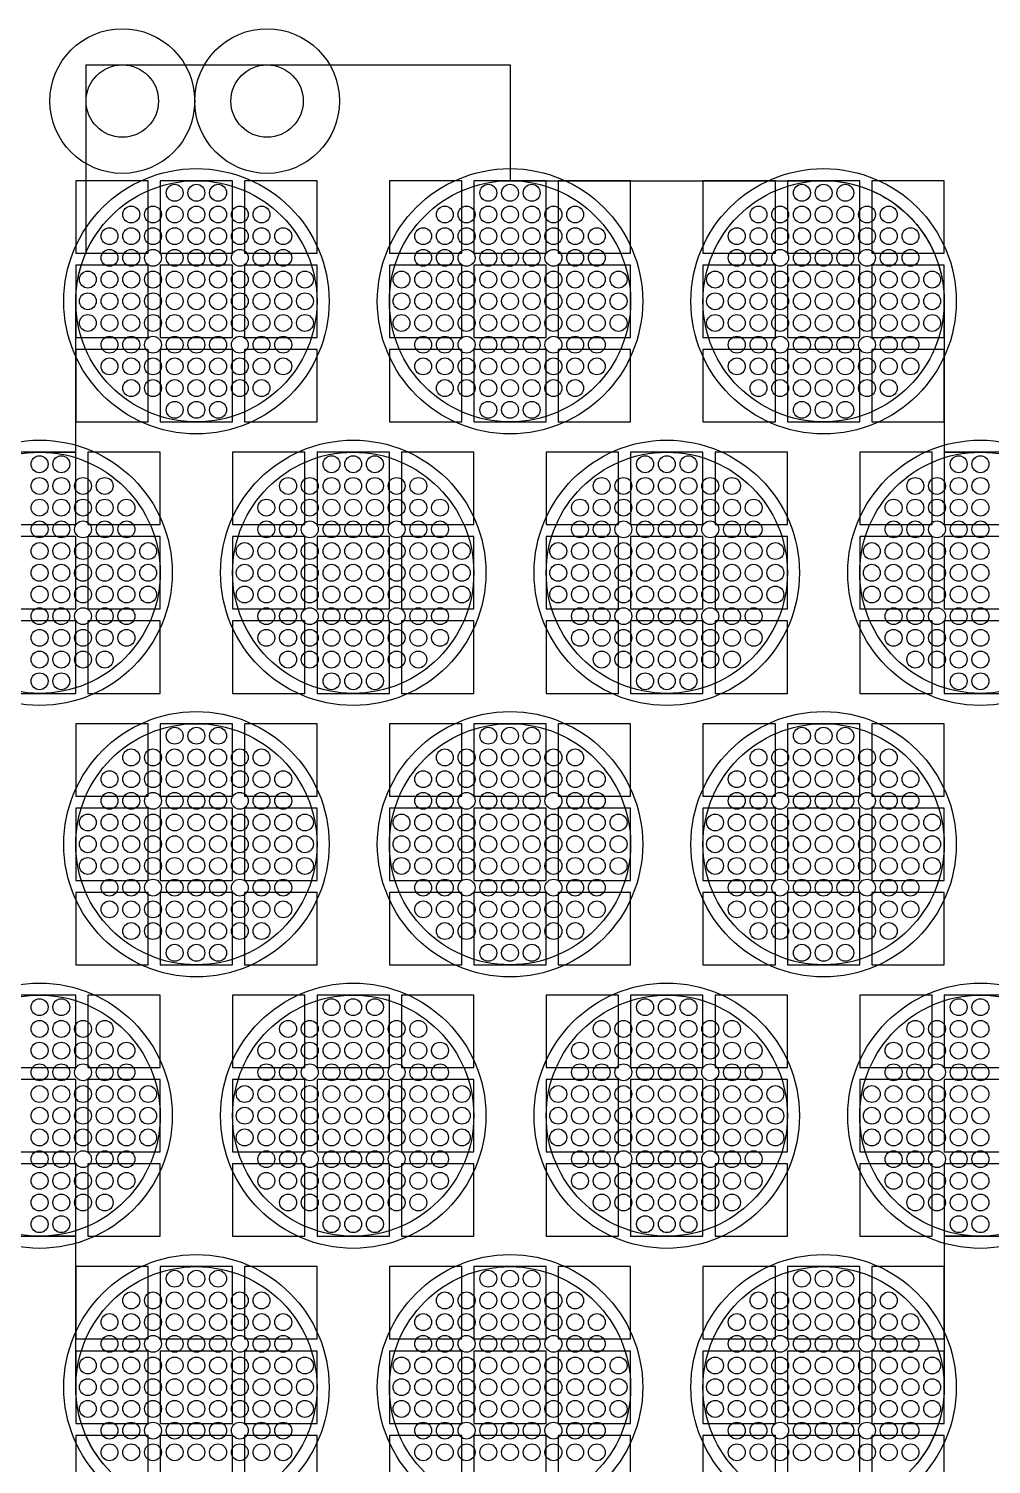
# Model space of a CAD drawing. Extents: x -49 to 54, y -38 to 38.
# Drawn here: x -31.93 to -27.94, y 24.13 to 30.09 of the extents above; entities that cross this region are included whole.
import ezdxf

# ---------------------------------------------------------------- set-up
doc = ezdxf.new("R2010")
doc.units = 0
for name, color, linetype in [('ADHESIVE_VIA_OPENINGS', 30, 'CONTINUOUS'), ('BACK_LAYER', 5, 'CONTINUOUS'), ('COND_LAYER_LOWER_ELECTRODE', 6, 'CONTINUOUS'), ('CONDUCTIVE_LAYER_BACK_LAYER', 2, 'CONTINUOUS'), ('EMITTER', 3, 'CONTINUOUS'), ('LOWER_ELECTRODE', 1, 'CONTINUOUS'), ('SUBSTRATE_VIA', 4, 'CONTINUOUS')]:
    doc.layers.add(name, color=color, linetype=linetype)

msp = doc.modelspace()

# ---------------------------------------------------------------- linework, layer by layer
at = {"layer": 'ADHESIVE_VIA_OPENINGS'}
for centre in [(-31.5372, 29.7878), (-30.9372, 29.7878)]:
    msp.add_circle(centre, 0.3, dxfattribs=at)
at = {"layer": 'BACK_LAYER'}
for points in [[(-31.7302, 29.1575), (-31.4302, 29.1575), (-31.4302, 29.4575), (-31.7302, 29.4575)], [(-31.3802, 29.1575), (-31.0802, 29.1575), (-31.0802, 29.4575), (-31.3802, 29.4575)], [(-31.0302, 29.1575), (-30.7302, 29.1575), (-30.7302, 29.4575), (-31.0302, 29.4575)], [(-30.4302, 29.1575), (-30.1302, 29.1575), (-30.1302, 29.4575), (-30.4302, 29.4575)], [(-30.0802, 29.1575), (-29.7802, 29.1575), (-29.7802, 29.4575), (-30.0802, 29.4575)], [(-29.7302, 29.1575), (-29.4302, 29.1575), (-29.4302, 29.4575), (-29.7302, 29.4575)], [(-29.1302, 29.1575), (-28.8302, 29.1575), (-28.8302, 29.4575), (-29.1302, 29.4575)], [(-28.7802, 29.1575), (-28.4802, 29.1575), (-28.4802, 29.4575), (-28.7802, 29.4575)], [(-28.4302, 29.1575), (-28.1302, 29.1575), (-28.1302, 29.4575), (-28.4302, 29.4575)], [(-31.7302, 28.8075), (-31.4302, 28.8075), (-31.4302, 29.1075), (-31.7302, 29.1075)], [(-31.3802, 28.8075), (-31.0802, 28.8075), (-31.0802, 29.1075), (-31.3802, 29.1075)], [(-31.0302, 28.8075), (-30.7302, 28.8075), (-30.7302, 29.1075), (-31.0302, 29.1075)], [(-30.4302, 28.8075), (-30.1302, 28.8075), (-30.1302, 29.1075), (-30.4302, 29.1075)], [(-30.0802, 28.8075), (-29.7802, 28.8075), (-29.7802, 29.1075), (-30.0802, 29.1075)], [(-29.7302, 28.8075), (-29.4302, 28.8075), (-29.4302, 29.1075), (-29.7302, 29.1075)], [(-29.1302, 28.8075), (-28.8302, 28.8075), (-28.8302, 29.1075), (-29.1302, 29.1075)], [(-28.7802, 28.8075), (-28.4802, 28.8075), (-28.4802, 29.1075), (-28.7802, 29.1075)], [(-28.4302, 28.8075), (-28.1302, 28.8075), (-28.1302, 29.1075), (-28.4302, 29.1075)], [(-31.7302, 28.4575), (-31.4302, 28.4575), (-31.4302, 28.7575), (-31.7302, 28.7575)], [(-31.3802, 28.4575), (-31.0802, 28.4575), (-31.0802, 28.7575), (-31.3802, 28.7575)], [(-31.0302, 28.4575), (-30.7302, 28.4575), (-30.7302, 28.7575), (-31.0302, 28.7575)], [(-30.4302, 28.4575), (-30.1302, 28.4575), (-30.1302, 28.7575), (-30.4302, 28.7575)], [(-30.0802, 28.4575), (-29.7802, 28.4575), (-29.7802, 28.7575), (-30.0802, 28.7575)], [(-29.7302, 28.4575), (-29.4302, 28.4575), (-29.4302, 28.7575), (-29.7302, 28.7575)], [(-29.1302, 28.4575), (-28.8302, 28.4575), (-28.8302, 28.7575), (-29.1302, 28.7575)], [(-28.7802, 28.4575), (-28.4802, 28.4575), (-28.4802, 28.7575), (-28.7802, 28.7575)], [(-28.4302, 28.4575), (-28.1302, 28.4575), (-28.1302, 28.7575), (-28.4302, 28.7575)], [(-32.0302, 28.0316), (-31.7302, 28.0316), (-31.7302, 28.3316), (-32.0302, 28.3316)], [(-31.6802, 28.0316), (-31.3802, 28.0316), (-31.3802, 28.3316), (-31.6802, 28.3316)], [(-31.0802, 28.0316), (-30.7802, 28.0316), (-30.7802, 28.3316), (-31.0802, 28.3316)], [(-30.7302, 28.0316), (-30.4302, 28.0316), (-30.4302, 28.3316), (-30.7302, 28.3316)], [(-30.3802, 28.0316), (-30.0802, 28.0316), (-30.0802, 28.3316), (-30.3802, 28.3316)], [(-29.7802, 28.0316), (-29.4802, 28.0316), (-29.4802, 28.3316), (-29.7802, 28.3316)], [(-29.4302, 28.0316), (-29.1302, 28.0316), (-29.1302, 28.3316), (-29.4302, 28.3316)], [(-29.0802, 28.0316), (-28.7802, 28.0316), (-28.7802, 28.3316), (-29.0802, 28.3316)], [(-28.4802, 28.0316), (-28.1802, 28.0316), (-28.1802, 28.3316), (-28.4802, 28.3316)], [(-28.1302, 28.0316), (-27.8302, 28.0316), (-27.8302, 28.3316), (-28.1302, 28.3316)], [(-32.0302, 27.6816), (-31.7302, 27.6816), (-31.7302, 27.9816), (-32.0302, 27.9816)], [(-31.6802, 27.6816), (-31.3802, 27.6816), (-31.3802, 27.9816), (-31.6802, 27.9816)], [(-31.0802, 27.6816), (-30.7802, 27.6816), (-30.7802, 27.9816), (-31.0802, 27.9816)], [(-30.7302, 27.6816), (-30.4302, 27.6816), (-30.4302, 27.9816), (-30.7302, 27.9816)], [(-30.3802, 27.6816), (-30.0802, 27.6816), (-30.0802, 27.9816), (-30.3802, 27.9816)], [(-29.7802, 27.6816), (-29.4802, 27.6816), (-29.4802, 27.9816), (-29.7802, 27.9816)], [(-29.4302, 27.6816), (-29.1302, 27.6816), (-29.1302, 27.9816), (-29.4302, 27.9816)], [(-29.0802, 27.6816), (-28.7802, 27.6816), (-28.7802, 27.9816), (-29.0802, 27.9816)], [(-28.4802, 27.6816), (-28.1802, 27.6816), (-28.1802, 27.9816), (-28.4802, 27.9816)], [(-28.1302, 27.6816), (-27.8302, 27.6816), (-27.8302, 27.9816), (-28.1302, 27.9816)], [(-32.0302, 27.3316), (-31.7302, 27.3316), (-31.7302, 27.6316), (-32.0302, 27.6316)], [(-31.6802, 27.3316), (-31.3802, 27.3316), (-31.3802, 27.6316), (-31.6802, 27.6316)], [(-31.0802, 27.3316), (-30.7802, 27.3316), (-30.7802, 27.6316), (-31.0802, 27.6316)], [(-30.7302, 27.3316), (-30.4302, 27.3316), (-30.4302, 27.6316), (-30.7302, 27.6316)], [(-30.3802, 27.3316), (-30.0802, 27.3316), (-30.0802, 27.6316), (-30.3802, 27.6316)], [(-29.7802, 27.3316), (-29.4802, 27.3316), (-29.4802, 27.6316), (-29.7802, 27.6316)], [(-29.4302, 27.3316), (-29.1302, 27.3316), (-29.1302, 27.6316), (-29.4302, 27.6316)], [(-29.0802, 27.3316), (-28.7802, 27.3316), (-28.7802, 27.6316), (-29.0802, 27.6316)], [(-28.4802, 27.3316), (-28.1802, 27.3316), (-28.1802, 27.6316), (-28.4802, 27.6316)], [(-28.1302, 27.3316), (-27.8302, 27.3316), (-27.8302, 27.6316), (-28.1302, 27.6316)], [(-31.7302, 26.9058), (-31.4302, 26.9058), (-31.4302, 27.2058), (-31.7302, 27.2058)], [(-31.3802, 26.9058), (-31.0802, 26.9058), (-31.0802, 27.2058), (-31.3802, 27.2058)], [(-31.0302, 26.9058), (-30.7302, 26.9058), (-30.7302, 27.2058), (-31.0302, 27.2058)], [(-30.4302, 26.9058), (-30.1302, 26.9058), (-30.1302, 27.2058), (-30.4302, 27.2058)], [(-30.0802, 26.9058), (-29.7802, 26.9058), (-29.7802, 27.2058), (-30.0802, 27.2058)], [(-29.7302, 26.9058), (-29.4302, 26.9058), (-29.4302, 27.2058), (-29.7302, 27.2058)], [(-29.1302, 26.9058), (-28.8302, 26.9058), (-28.8302, 27.2058), (-29.1302, 27.2058)], [(-28.7802, 26.9058), (-28.4802, 26.9058), (-28.4802, 27.2058), (-28.7802, 27.2058)], [(-28.4302, 26.9058), (-28.1302, 26.9058), (-28.1302, 27.2058), (-28.4302, 27.2058)], [(-31.7302, 26.5558), (-31.4302, 26.5558), (-31.4302, 26.8558), (-31.7302, 26.8558)], [(-31.3802, 26.5558), (-31.0802, 26.5558), (-31.0802, 26.8558), (-31.3802, 26.8558)], [(-31.0302, 26.5558), (-30.7302, 26.5558), (-30.7302, 26.8558), (-31.0302, 26.8558)], [(-30.4302, 26.5558), (-30.1302, 26.5558), (-30.1302, 26.8558), (-30.4302, 26.8558)], [(-30.0802, 26.5558), (-29.7802, 26.5558), (-29.7802, 26.8558), (-30.0802, 26.8558)], [(-29.7302, 26.5558), (-29.4302, 26.5558), (-29.4302, 26.8558), (-29.7302, 26.8558)], [(-29.1302, 26.5558), (-28.8302, 26.5558), (-28.8302, 26.8558), (-29.1302, 26.8558)], [(-28.7802, 26.5558), (-28.4802, 26.5558), (-28.4802, 26.8558), (-28.7802, 26.8558)], [(-28.4302, 26.5558), (-28.1302, 26.5558), (-28.1302, 26.8558), (-28.4302, 26.8558)], [(-31.7302, 26.2058), (-31.4302, 26.2058), (-31.4302, 26.5058), (-31.7302, 26.5058)], [(-31.3802, 26.2058), (-31.0802, 26.2058), (-31.0802, 26.5058), (-31.3802, 26.5058)], [(-31.0302, 26.2058), (-30.7302, 26.2058), (-30.7302, 26.5058), (-31.0302, 26.5058)], [(-30.4302, 26.2058), (-30.1302, 26.2058), (-30.1302, 26.5058), (-30.4302, 26.5058)], [(-30.0802, 26.2058), (-29.7802, 26.2058), (-29.7802, 26.5058), (-30.0802, 26.5058)], [(-29.7302, 26.2058), (-29.4302, 26.2058), (-29.4302, 26.5058), (-29.7302, 26.5058)], [(-29.1302, 26.2058), (-28.8302, 26.2058), (-28.8302, 26.5058), (-29.1302, 26.5058)], [(-28.7802, 26.2058), (-28.4802, 26.2058), (-28.4802, 26.5058), (-28.7802, 26.5058)], [(-28.4302, 26.2058), (-28.1302, 26.2058), (-28.1302, 26.5058), (-28.4302, 26.5058)], [(-32.0302, 25.78), (-31.7302, 25.78), (-31.7302, 26.08), (-32.0302, 26.08)], [(-31.6802, 25.78), (-31.3802, 25.78), (-31.3802, 26.08), (-31.6802, 26.08)], [(-31.0802, 25.78), (-30.7802, 25.78), (-30.7802, 26.08), (-31.0802, 26.08)], [(-30.7302, 25.78), (-30.4302, 25.78), (-30.4302, 26.08), (-30.7302, 26.08)], [(-30.3802, 25.78), (-30.0802, 25.78), (-30.0802, 26.08), (-30.3802, 26.08)], [(-29.7802, 25.78), (-29.4802, 25.78), (-29.4802, 26.08), (-29.7802, 26.08)], [(-29.4302, 25.78), (-29.1302, 25.78), (-29.1302, 26.08), (-29.4302, 26.08)], [(-29.0802, 25.78), (-28.7802, 25.78), (-28.7802, 26.08), (-29.0802, 26.08)], [(-28.4802, 25.78), (-28.1802, 25.78), (-28.1802, 26.08), (-28.4802, 26.08)], [(-28.1302, 25.78), (-27.8302, 25.78), (-27.8302, 26.08), (-28.1302, 26.08)], [(-32.0302, 25.43), (-31.7302, 25.43), (-31.7302, 25.73), (-32.0302, 25.73)], [(-31.6802, 25.43), (-31.3802, 25.43), (-31.3802, 25.73), (-31.6802, 25.73)], [(-31.0802, 25.43), (-30.7802, 25.43), (-30.7802, 25.73), (-31.0802, 25.73)], [(-30.7302, 25.43), (-30.4302, 25.43), (-30.4302, 25.73), (-30.7302, 25.73)], [(-30.3802, 25.43), (-30.0802, 25.43), (-30.0802, 25.73), (-30.3802, 25.73)], [(-29.7802, 25.43), (-29.4802, 25.43), (-29.4802, 25.73), (-29.7802, 25.73)], [(-29.4302, 25.43), (-29.1302, 25.43), (-29.1302, 25.73), (-29.4302, 25.73)], [(-29.0802, 25.43), (-28.7802, 25.43), (-28.7802, 25.73), (-29.0802, 25.73)], [(-28.4802, 25.43), (-28.1802, 25.43), (-28.1802, 25.73), (-28.4802, 25.73)], [(-28.1302, 25.43), (-27.8302, 25.43), (-27.8302, 25.73), (-28.1302, 25.73)], [(-32.0302, 25.08), (-31.7302, 25.08), (-31.7302, 25.38), (-32.0302, 25.38)], [(-31.6802, 25.08), (-31.3802, 25.08), (-31.3802, 25.38), (-31.6802, 25.38)], [(-31.0802, 25.08), (-30.7802, 25.08), (-30.7802, 25.38), (-31.0802, 25.38)], [(-30.7302, 25.08), (-30.4302, 25.08), (-30.4302, 25.38), (-30.7302, 25.38)], [(-30.3802, 25.08), (-30.0802, 25.08), (-30.0802, 25.38), (-30.3802, 25.38)], [(-29.7802, 25.08), (-29.4802, 25.08), (-29.4802, 25.38), (-29.7802, 25.38)], [(-29.4302, 25.08), (-29.1302, 25.08), (-29.1302, 25.38), (-29.4302, 25.38)], [(-29.0802, 25.08), (-28.7802, 25.08), (-28.7802, 25.38), (-29.0802, 25.38)], [(-28.4802, 25.08), (-28.1802, 25.08), (-28.1802, 25.38), (-28.4802, 25.38)], [(-28.1302, 25.08), (-27.8302, 25.08), (-27.8302, 25.38), (-28.1302, 25.38)], [(-31.7302, 24.6541), (-31.4302, 24.6541), (-31.4302, 24.9541), (-31.7302, 24.9541)], [(-31.3802, 24.6541), (-31.0802, 24.6541), (-31.0802, 24.9541), (-31.3802, 24.9541)], [(-31.0302, 24.6541), (-30.7302, 24.6541), (-30.7302, 24.9541), (-31.0302, 24.9541)], [(-30.4302, 24.6541), (-30.1302, 24.6541), (-30.1302, 24.9541), (-30.4302, 24.9541)], [(-30.0802, 24.6541), (-29.7802, 24.6541), (-29.7802, 24.9541), (-30.0802, 24.9541)], [(-29.7302, 24.6541), (-29.4302, 24.6541), (-29.4302, 24.9541), (-29.7302, 24.9541)], [(-29.1302, 24.6541), (-28.8302, 24.6541), (-28.8302, 24.9541), (-29.1302, 24.9541)], [(-28.7802, 24.6541), (-28.4802, 24.6541), (-28.4802, 24.9541), (-28.7802, 24.9541)], [(-28.4302, 24.6541), (-28.1302, 24.6541), (-28.1302, 24.9541), (-28.4302, 24.9541)], [(-31.7302, 24.3041), (-31.4302, 24.3041), (-31.4302, 24.6041), (-31.7302, 24.6041)], [(-31.3802, 24.3041), (-31.0802, 24.3041), (-31.0802, 24.6041), (-31.3802, 24.6041)], [(-31.0302, 24.3041), (-30.7302, 24.3041), (-30.7302, 24.6041), (-31.0302, 24.6041)], [(-30.4302, 24.3041), (-30.1302, 24.3041), (-30.1302, 24.6041), (-30.4302, 24.6041)], [(-30.0802, 24.3041), (-29.7802, 24.3041), (-29.7802, 24.6041), (-30.0802, 24.6041)], [(-29.7302, 24.3041), (-29.4302, 24.3041), (-29.4302, 24.6041), (-29.7302, 24.6041)], [(-29.1302, 24.3041), (-28.8302, 24.3041), (-28.8302, 24.6041), (-29.1302, 24.6041)], [(-28.7802, 24.3041), (-28.4802, 24.3041), (-28.4802, 24.6041), (-28.7802, 24.6041)], [(-28.4302, 24.3041), (-28.1302, 24.3041), (-28.1302, 24.6041), (-28.4302, 24.6041)], [(-31.7302, 23.9541), (-31.4302, 23.9541), (-31.4302, 24.2541), (-31.7302, 24.2541)], [(-31.3802, 23.9541), (-31.0802, 23.9541), (-31.0802, 24.2541), (-31.3802, 24.2541)], [(-31.0302, 23.9541), (-30.7302, 23.9541), (-30.7302, 24.2541), (-31.0302, 24.2541)], [(-30.4302, 23.9541), (-30.1302, 23.9541), (-30.1302, 24.2541), (-30.4302, 24.2541)], [(-30.0802, 23.9541), (-29.7802, 23.9541), (-29.7802, 24.2541), (-30.0802, 24.2541)], [(-29.7302, 23.9541), (-29.4302, 23.9541), (-29.4302, 24.2541), (-29.7302, 24.2541)], [(-29.1302, 23.9541), (-28.8302, 23.9541), (-28.8302, 24.2541), (-29.1302, 24.2541)], [(-28.7802, 23.9541), (-28.4802, 23.9541), (-28.4802, 24.2541), (-28.7802, 24.2541)], [(-28.4302, 23.9541), (-28.1302, 23.9541), (-28.1302, 24.2541), (-28.4302, 24.2541)]]:
    msp.add_lwpolyline(points, close=True, dxfattribs=at)
at = {"layer": 'COND_LAYER_LOWER_ELECTRODE'}
for centre in [(-31.2302, 28.9575), (-29.9302, 28.9575), (-28.6302, 28.9575), (-31.8802, 27.8316), (-30.5802, 27.8316), (-29.2802, 27.8316), (-27.9802, 27.8316), (-31.2302, 26.7058), (-29.9302, 26.7058), (-28.6302, 26.7058), (-31.8802, 25.58), (-30.5802, 25.58), (-29.2802, 25.58), (-27.9802, 25.58), (-31.2302, 24.4541), (-29.9302, 24.4541), (-28.6302, 24.4541)]:
    msp.add_circle(centre, 0.55, dxfattribs=at)
at = {"layer": 'CONDUCTIVE_LAYER_BACK_LAYER'}
for points in [[(-31.9298, 28.3292), (-31.91, 28.3307), (-31.8902, 28.3315), (-31.7302, 28.3315), (-31.7302, 28.9575), (-31.7298, 28.9773), (-31.7286, 28.9972), (-31.7267, 29.017), (-31.7239, 29.0367), (-31.7204, 29.0562), (-31.7161, 29.0756), (-31.711, 29.0949), (-31.7051, 29.1139), (-31.6985, 29.1326), (-31.6912, 29.1511), (-31.6872, 29.1602), (-31.6872, 29.9378), (-29.9302, 29.9378), (-29.9302, 29.4574), (-28.6203, 29.4574), (-28.6004, 29.4566), (-28.5806, 29.455), (-28.5609, 29.4526), (-28.5412, 29.4495), (-28.5217, 29.4456), (-28.5024, 29.4409), (-28.4833, 29.4354), (-28.4644, 29.4292), (-28.4458, 29.4222), (-28.4275, 29.4145), (-28.4094, 29.4061), (-28.3918, 29.397), (-28.3745, 29.3871), (-28.3576, 29.3766), (-28.3412, 29.3654), (-28.3252, 29.3536), (-28.3097, 29.3412), (-28.2947, 29.3281), (-28.2802, 29.3145), (-28.2663, 29.3003), (-28.2529, 29.2856), (-28.2402, 29.2703), (-28.2281, 29.2546), (-28.2166, 29.2383), (-28.2057, 29.2217), (-28.1956, 29.2046), (-28.1861, 29.1871), (-28.1773, 29.1693), (-28.1692, 29.1511), (-28.1619, 29.1326), (-28.1553, 29.1139), (-28.1495, 29.0949), (-28.1444, 29.0756), (-28.1401, 29.0562), (-28.1365, 29.0367), (-28.1338, 29.017), (-28.1318, 28.9972), (-28.1306, 28.9773), (-28.1302, 28.9575), (-28.1302, 28.3315), (-27.9703, 28.3315), (-27.9504, 28.3307), (-27.9306, 28.3292)], [(-31.6075, 24.126), (-31.6203, 24.1413), (-31.6324, 24.157), (-31.6439, 24.1733), (-31.6547, 24.1899), (-31.6649, 24.207), (-31.6744, 24.2245), (-31.6831, 24.2423), (-31.6912, 24.2605), (-31.6985, 24.279), (-31.7051, 24.2977), (-31.711, 24.3167), (-31.7161, 24.336), (-31.7204, 24.3554), (-31.7239, 24.3749), (-31.7267, 24.3946), (-31.7286, 24.4144), (-31.7298, 24.4343), (-31.7302, 24.4541), (-31.7302, 25.0801), (-31.8902, 25.0801), (-31.91, 25.0809), (-31.9298, 25.0824)], [(-27.9306, 25.0824), (-27.9504, 25.0809), (-27.9703, 25.0801), (-28.1302, 25.0801), (-28.1302, 24.4541), (-28.1306, 24.4343), (-28.1318, 24.4144), (-28.1338, 24.3946), (-28.1365, 24.3749), (-28.1401, 24.3554), (-28.1444, 24.336), (-28.1495, 24.3167), (-28.1553, 24.2977), (-28.1619, 24.279), (-28.1692, 24.2605), (-28.1773, 24.2423), (-28.1861, 24.2245), (-28.1956, 24.207), (-28.2057, 24.1899), (-28.2166, 24.1733), (-28.2281, 24.157), (-28.2402, 24.1413), (-28.2529, 24.126)]]:
    msp.add_lwpolyline(points, dxfattribs=at)
at = {"layer": 'EMITTER'}
for centre in [(-31.2302, 28.9575), (-29.9302, 28.9575), (-28.6302, 28.9575), (-31.8802, 27.8316), (-30.5802, 27.8316), (-29.2802, 27.8316), (-27.9802, 27.8316), (-31.2302, 26.7058), (-29.9302, 26.7058), (-28.6302, 26.7058), (-31.8802, 25.58), (-30.5802, 25.58), (-29.2802, 25.58), (-27.9802, 25.58), (-31.2302, 24.4541), (-29.9302, 24.4541), (-28.6302, 24.4541)]:
    msp.add_circle(centre, 0.5, dxfattribs=at)
at = {"layer": 'LOWER_ELECTRODE'}
for centre in [(-31.3202, 29.4075), (-31.2302, 29.4075), (-31.1402, 29.4075), (-30.0202, 29.4075), (-29.9302, 29.4075), (-29.8402, 29.4075), (-28.7202, 29.4075), (-28.6302, 29.4075), (-28.5402, 29.4075), (-31.5002, 29.3175), (-31.4102, 29.3175), (-31.3202, 29.3175), (-31.2302, 29.3175), (-31.1402, 29.3175), (-31.0502, 29.3175), (-30.9602, 29.3175), (-30.2002, 29.3175), (-30.1102, 29.3175), (-30.0202, 29.3175), (-29.9302, 29.3175), (-29.8402, 29.3175), (-29.7502, 29.3175), (-29.6602, 29.3175), (-28.9002, 29.3175), (-28.8102, 29.3175), (-28.7202, 29.3175), (-28.6302, 29.3175), (-28.5402, 29.3175), (-28.4502, 29.3175), (-28.3602, 29.3175), (-31.5902, 29.2275), (-31.5002, 29.2275), (-31.4102, 29.2275), (-31.3202, 29.2275), (-31.2302, 29.2275), (-31.1402, 29.2275), (-31.0502, 29.2275), (-30.9602, 29.2275), (-30.8702, 29.2275), (-30.2902, 29.2275), (-30.2002, 29.2275), (-30.1102, 29.2275), (-30.0202, 29.2275), (-29.9302, 29.2275), (-29.8402, 29.2275), (-29.7502, 29.2275), (-29.6602, 29.2275), (-29.5702, 29.2275), (-28.9902, 29.2275), (-28.9002, 29.2275), (-28.8102, 29.2275), (-28.7202, 29.2275), (-28.6302, 29.2275), (-28.5402, 29.2275), (-28.4502, 29.2275), (-28.3602, 29.2275), (-28.2702, 29.2275), (-31.5902, 29.1375), (-31.5002, 29.1375), (-31.4102, 29.1375), (-31.3202, 29.1375), (-31.2302, 29.1375), (-31.1402, 29.1375), (-31.0502, 29.1375), (-30.9602, 29.1375), (-30.8702, 29.1375), (-30.2902, 29.1375), (-30.2002, 29.1375), (-30.1102, 29.1375), (-30.0202, 29.1375), (-29.9302, 29.1375), (-29.8402, 29.1375), (-29.7502, 29.1375), (-29.6602, 29.1375), (-29.5702, 29.1375), (-28.9902, 29.1375), (-28.9002, 29.1375), (-28.8102, 29.1375), (-28.7202, 29.1375), (-28.6302, 29.1375), (-28.5402, 29.1375), (-28.4502, 29.1375), (-28.3602, 29.1375), (-28.2702, 29.1375), (-31.6802, 29.0475), (-31.5902, 29.0475), (-31.5002, 29.0475), (-31.4102, 29.0475), (-31.3202, 29.0475), (-31.2302, 29.0475), (-31.1402, 29.0475), (-31.0502, 29.0475), (-30.9602, 29.0475), (-30.8702, 29.0475), (-30.7802, 29.0475), (-30.3802, 29.0475), (-30.2902, 29.0475), (-30.2002, 29.0475), (-30.1102, 29.0475), (-30.0202, 29.0475), (-29.9302, 29.0475), (-29.8402, 29.0475), (-29.7502, 29.0475), (-29.6602, 29.0475), (-29.5702, 29.0475), (-29.4802, 29.0475), (-29.0802, 29.0475), (-28.9902, 29.0475), (-28.9002, 29.0475), (-28.8102, 29.0475), (-28.7202, 29.0475), (-28.6302, 29.0475), (-28.5402, 29.0475), (-28.4502, 29.0475), (-28.3602, 29.0475), (-28.2702, 29.0475), (-28.1802, 29.0475), (-31.6802, 28.9575), (-31.5902, 28.9575), (-31.5002, 28.9575), (-31.4102, 28.9575), (-31.3202, 28.9575), (-31.2302, 28.9575), (-31.1402, 28.9575), (-31.0502, 28.9575), (-30.9602, 28.9575), (-30.8702, 28.9575), (-30.7802, 28.9575), (-30.3802, 28.9575), (-30.2902, 28.9575), (-30.2002, 28.9575), (-30.1102, 28.9575), (-30.0202, 28.9575), (-29.9302, 28.9575), (-29.8402, 28.9575), (-29.7502, 28.9575), (-29.6602, 28.9575), (-29.5702, 28.9575), (-29.4802, 28.9575), (-29.0802, 28.9575), (-28.9902, 28.9575), (-28.9002, 28.9575), (-28.8102, 28.9575), (-28.7202, 28.9575), (-28.6302, 28.9575), (-28.5402, 28.9575), (-28.4502, 28.9575), (-28.3602, 28.9575), (-28.2702, 28.9575), (-28.1802, 28.9575), (-31.6802, 28.8675), (-31.5902, 28.8675), (-31.5002, 28.8675), (-31.4102, 28.8675), (-31.3202, 28.8675), (-31.2302, 28.8675), (-31.1402, 28.8675), (-31.0502, 28.8675), (-30.9602, 28.8675), (-30.8702, 28.8675), (-30.7802, 28.8675), (-30.3802, 28.8675), (-30.2902, 28.8675), (-30.2002, 28.8675), (-30.1102, 28.8675), (-30.0202, 28.8675), (-29.9302, 28.8675), (-29.8402, 28.8675), (-29.7502, 28.8675), (-29.6602, 28.8675), (-29.5702, 28.8675), (-29.4802, 28.8675), (-29.0802, 28.8675), (-28.9902, 28.8675), (-28.9002, 28.8675), (-28.8102, 28.8675), (-28.7202, 28.8675), (-28.6302, 28.8675), (-28.5402, 28.8675), (-28.4502, 28.8675), (-28.3602, 28.8675), (-28.2702, 28.8675), (-28.1802, 28.8675), (-31.5902, 28.7775), (-31.5002, 28.7775), (-31.4102, 28.7775), (-31.3202, 28.7775), (-31.2302, 28.7775), (-31.1402, 28.7775), (-31.0502, 28.7775), (-30.9602, 28.7775), (-30.8702, 28.7775), (-30.2902, 28.7775), (-30.2002, 28.7775), (-30.1102, 28.7775), (-30.0202, 28.7775), (-29.9302, 28.7775), (-29.8402, 28.7775), (-29.7502, 28.7775), (-29.6602, 28.7775), (-29.5702, 28.7775), (-28.9902, 28.7775), (-28.9002, 28.7775), (-28.8102, 28.7775), (-28.7202, 28.7775), (-28.6302, 28.7775), (-28.5402, 28.7775), (-28.4502, 28.7775), (-28.3602, 28.7775), (-28.2702, 28.7775), (-31.5902, 28.6875), (-31.5002, 28.6875), (-31.4102, 28.6875), (-31.3202, 28.6875), (-31.2302, 28.6875), (-31.1402, 28.6875), (-31.0502, 28.6875), (-30.9602, 28.6875), (-30.8702, 28.6875), (-30.2902, 28.6875), (-30.2002, 28.6875), (-30.1102, 28.6875), (-30.0202, 28.6875), (-29.9302, 28.6875), (-29.8402, 28.6875), (-29.7502, 28.6875), (-29.6602, 28.6875), (-29.5702, 28.6875), (-28.9902, 28.6875), (-28.9002, 28.6875), (-28.8102, 28.6875), (-28.7202, 28.6875), (-28.6302, 28.6875), (-28.5402, 28.6875), (-28.4502, 28.6875), (-28.3602, 28.6875), (-28.2702, 28.6875), (-31.5002, 28.5975), (-31.4102, 28.5975), (-31.3202, 28.5975), (-31.2302, 28.5975), (-31.1402, 28.5975), (-31.0502, 28.5975), (-30.9602, 28.5975), (-30.2002, 28.5975), (-30.1102, 28.5975), (-30.0202, 28.5975), (-29.9302, 28.5975), (-29.8402, 28.5975), (-29.7502, 28.5975), (-29.6602, 28.5975), (-28.9002, 28.5975), (-28.8102, 28.5975), (-28.7202, 28.5975), (-28.6302, 28.5975), (-28.5402, 28.5975), (-28.4502, 28.5975), (-28.3602, 28.5975), (-31.3202, 28.5075), (-31.2302, 28.5075), (-31.1402, 28.5075), (-30.0202, 28.5075), (-29.9302, 28.5075), (-29.8402, 28.5075), (-28.7202, 28.5075), (-28.6302, 28.5075), (-28.5402, 28.5075), (-31.8802, 28.2816), (-31.7902, 28.2816), (-30.6702, 28.2816), (-30.5802, 28.2816), (-30.4902, 28.2816), (-29.3702, 28.2816), (-29.2802, 28.2816), (-29.1902, 28.2816), (-28.0702, 28.2816), (-27.9802, 28.2816), (-31.8802, 28.1916), (-31.7902, 28.1916), (-31.7002, 28.1916), (-31.6102, 28.1916), (-30.8502, 28.1916), (-30.7602, 28.1916), (-30.6702, 28.1916), (-30.5802, 28.1916), (-30.4902, 28.1916), (-30.4002, 28.1916), (-30.3102, 28.1916), (-29.5502, 28.1916), (-29.4602, 28.1916), (-29.3702, 28.1916), (-29.2802, 28.1916), (-29.1902, 28.1916), (-29.1002, 28.1916), (-29.0102, 28.1916), (-28.2502, 28.1916), (-28.1602, 28.1916), (-28.0702, 28.1916), (-27.9802, 28.1916), (-31.8802, 28.1016), (-31.7902, 28.1016), (-31.7002, 28.1016), (-31.6102, 28.1016), (-31.5202, 28.1016), (-30.9402, 28.1016), (-30.8502, 28.1016), (-30.7602, 28.1016), (-30.6702, 28.1016), (-30.5802, 28.1016), (-30.4902, 28.1016), (-30.4002, 28.1016), (-30.3102, 28.1016), (-30.2202, 28.1016), (-29.6402, 28.1016), (-29.5502, 28.1016), (-29.4602, 28.1016), (-29.3702, 28.1016), (-29.2802, 28.1016), (-29.1902, 28.1016), (-29.1002, 28.1016), (-29.0102, 28.1016), (-28.9202, 28.1016), (-28.3402, 28.1016), (-28.2502, 28.1016), (-28.1602, 28.1016), (-28.0702, 28.1016), (-27.9802, 28.1016), (-31.8802, 28.0116), (-31.7902, 28.0116), (-31.7002, 28.0116), (-31.6102, 28.0116), (-31.5202, 28.0116), (-30.9402, 28.0116), (-30.8502, 28.0116), (-30.7602, 28.0116), (-30.6702, 28.0116), (-30.5802, 28.0116), (-30.4902, 28.0116), (-30.4002, 28.0116), (-30.3102, 28.0116), (-30.2202, 28.0116), (-29.6402, 28.0116), (-29.5502, 28.0116), (-29.4602, 28.0116), (-29.3702, 28.0116), (-29.2802, 28.0116), (-29.1902, 28.0116), (-29.1002, 28.0116), (-29.0102, 28.0116), (-28.9202, 28.0116), (-28.3402, 28.0116), (-28.2502, 28.0116), (-28.1602, 28.0116), (-28.0702, 28.0116), (-27.9802, 28.0116), (-31.8802, 27.9216), (-31.7902, 27.9216), (-31.7002, 27.9216), (-31.6102, 27.9216), (-31.5202, 27.9216), (-31.4302, 27.9216), (-31.0302, 27.9216), (-30.9402, 27.9216), (-30.8502, 27.9216), (-30.7602, 27.9216), (-30.6702, 27.9216), (-30.5802, 27.9216), (-30.4902, 27.9216), (-30.4002, 27.9216), (-30.3102, 27.9216), (-30.2202, 27.9216), (-30.1302, 27.9216), (-29.7302, 27.9216), (-29.6402, 27.9216), (-29.5502, 27.9216), (-29.4602, 27.9216), (-29.3702, 27.9216), (-29.2802, 27.9216), (-29.1902, 27.9216), (-29.1002, 27.9216), (-29.0102, 27.9216), (-28.9202, 27.9216), (-28.8302, 27.9216), (-28.4302, 27.9216), (-28.3402, 27.9216), (-28.2502, 27.9216), (-28.1602, 27.9216), (-28.0702, 27.9216), (-27.9802, 27.9216), (-31.8802, 27.8316), (-31.7902, 27.8316), (-31.7002, 27.8316), (-31.6102, 27.8316), (-31.5202, 27.8316), (-31.4302, 27.8316), (-31.0302, 27.8316), (-30.9402, 27.8316), (-30.8502, 27.8316), (-30.7602, 27.8316), (-30.6702, 27.8316), (-30.5802, 27.8316), (-30.4902, 27.8316), (-30.4002, 27.8316), (-30.3102, 27.8316), (-30.2202, 27.8316), (-30.1302, 27.8316), (-29.7302, 27.8316), (-29.6402, 27.8316), (-29.5502, 27.8316), (-29.4602, 27.8316), (-29.3702, 27.8316), (-29.2802, 27.8316), (-29.1902, 27.8316), (-29.1002, 27.8316), (-29.0102, 27.8316), (-28.9202, 27.8316), (-28.8302, 27.8316), (-28.4302, 27.8316), (-28.3402, 27.8316), (-28.2502, 27.8316), (-28.1602, 27.8316), (-28.0702, 27.8316), (-27.9802, 27.8316), (-31.8802, 27.7416), (-31.7902, 27.7416), (-31.7002, 27.7416), (-31.6102, 27.7416), (-31.5202, 27.7416), (-31.4302, 27.7416), (-31.0302, 27.7416), (-30.9402, 27.7416), (-30.8502, 27.7416), (-30.7602, 27.7416), (-30.6702, 27.7416), (-30.5802, 27.7416), (-30.4902, 27.7416), (-30.4002, 27.7416), (-30.3102, 27.7416), (-30.2202, 27.7416), (-30.1302, 27.7416), (-29.7302, 27.7416), (-29.6402, 27.7416), (-29.5502, 27.7416), (-29.4602, 27.7416), (-29.3702, 27.7416), (-29.2802, 27.7416), (-29.1902, 27.7416), (-29.1002, 27.7416), (-29.0102, 27.7416), (-28.9202, 27.7416), (-28.8302, 27.7416), (-28.4302, 27.7416), (-28.3402, 27.7416), (-28.2502, 27.7416), (-28.1602, 27.7416), (-28.0702, 27.7416), (-27.9802, 27.7416), (-31.8802, 27.6516), (-31.7902, 27.6516), (-31.7002, 27.6516), (-31.6102, 27.6516), (-31.5202, 27.6516), (-30.9402, 27.6516), (-30.8502, 27.6516), (-30.7602, 27.6516), (-30.6702, 27.6516), (-30.5802, 27.6516), (-30.4902, 27.6516), (-30.4002, 27.6516), (-30.3102, 27.6516), (-30.2202, 27.6516), (-29.6402, 27.6516), (-29.5502, 27.6516), (-29.4602, 27.6516), (-29.3702, 27.6516), (-29.2802, 27.6516), (-29.1902, 27.6516), (-29.1002, 27.6516), (-29.0102, 27.6516), (-28.9202, 27.6516), (-28.3402, 27.6516), (-28.2502, 27.6516), (-28.1602, 27.6516), (-28.0702, 27.6516), (-27.9802, 27.6516), (-31.8802, 27.5616), (-31.7902, 27.5616), (-31.7002, 27.5616), (-31.6102, 27.5616), (-31.5202, 27.5616), (-30.9402, 27.5616), (-30.8502, 27.5616), (-30.7602, 27.5616), (-30.6702, 27.5616), (-30.5802, 27.5616), (-30.4902, 27.5616), (-30.4002, 27.5616), (-30.3102, 27.5616), (-30.2202, 27.5616), (-29.6402, 27.5616), (-29.5502, 27.5616), (-29.4602, 27.5616), (-29.3702, 27.5616), (-29.2802, 27.5616), (-29.1902, 27.5616), (-29.1002, 27.5616), (-29.0102, 27.5616), (-28.9202, 27.5616), (-28.3402, 27.5616), (-28.2502, 27.5616), (-28.1602, 27.5616), (-28.0702, 27.5616), (-27.9802, 27.5616), (-31.8802, 27.4716), (-31.7902, 27.4716), (-31.7002, 27.4716), (-31.6102, 27.4716), (-30.8502, 27.4716), (-30.7602, 27.4716), (-30.6702, 27.4716), (-30.5802, 27.4716), (-30.4902, 27.4716), (-30.4002, 27.4716), (-30.3102, 27.4716), (-29.5502, 27.4716), (-29.4602, 27.4716), (-29.3702, 27.4716), (-29.2802, 27.4716), (-29.1902, 27.4716), (-29.1002, 27.4716), (-29.0102, 27.4716), (-28.2502, 27.4716), (-28.1602, 27.4716), (-28.0702, 27.4716), (-27.9802, 27.4716), (-31.8802, 27.3816), (-31.7902, 27.3816), (-30.6702, 27.3816), (-30.5802, 27.3816), (-30.4902, 27.3816), (-29.3702, 27.3816), (-29.2802, 27.3816), (-29.1902, 27.3816), (-28.0702, 27.3816), (-27.9802, 27.3816), (-31.3202, 27.1558), (-31.2302, 27.1558), (-31.1402, 27.1558), (-30.0202, 27.1558), (-29.9302, 27.1558), (-29.8402, 27.1558), (-28.7202, 27.1558), (-28.6302, 27.1558), (-28.5402, 27.1558), (-31.5002, 27.0658), (-31.4102, 27.0658), (-31.3202, 27.0658), (-31.2302, 27.0658), (-31.1402, 27.0658), (-31.0502, 27.0658), (-30.9602, 27.0658), (-30.2002, 27.0658), (-30.1102, 27.0658), (-30.0202, 27.0658), (-29.9302, 27.0658), (-29.8402, 27.0658), (-29.7502, 27.0658), (-29.6602, 27.0658), (-28.9002, 27.0658), (-28.8102, 27.0658), (-28.7202, 27.0658), (-28.6302, 27.0658), (-28.5402, 27.0658), (-28.4502, 27.0658), (-28.3602, 27.0658), (-31.5902, 26.9758), (-31.5002, 26.9758), (-31.4102, 26.9758), (-31.3202, 26.9758), (-31.2302, 26.9758), (-31.1402, 26.9758), (-31.0502, 26.9758), (-30.9602, 26.9758), (-30.8702, 26.9758), (-30.2902, 26.9758), (-30.2002, 26.9758), (-30.1102, 26.9758), (-30.0202, 26.9758), (-29.9302, 26.9758), (-29.8402, 26.9758), (-29.7502, 26.9758), (-29.6602, 26.9758), (-29.5702, 26.9758), (-28.9902, 26.9758), (-28.9002, 26.9758), (-28.8102, 26.9758), (-28.7202, 26.9758), (-28.6302, 26.9758), (-28.5402, 26.9758), (-28.4502, 26.9758), (-28.3602, 26.9758), (-28.2702, 26.9758), (-31.5902, 26.8858), (-31.5002, 26.8858), (-31.4102, 26.8858), (-31.3202, 26.8858), (-31.2302, 26.8858), (-31.1402, 26.8858), (-31.0502, 26.8858), (-30.9602, 26.8858), (-30.8702, 26.8858), (-30.2902, 26.8858), (-30.2002, 26.8858), (-30.1102, 26.8858), (-30.0202, 26.8858), (-29.9302, 26.8858), (-29.8402, 26.8858), (-29.7502, 26.8858), (-29.6602, 26.8858), (-29.5702, 26.8858), (-28.9902, 26.8858), (-28.9002, 26.8858), (-28.8102, 26.8858), (-28.7202, 26.8858), (-28.6302, 26.8858), (-28.5402, 26.8858), (-28.4502, 26.8858), (-28.3602, 26.8858), (-28.2702, 26.8858), (-31.6802, 26.7958), (-31.5902, 26.7958), (-31.5002, 26.7958), (-31.4102, 26.7958), (-31.3202, 26.7958), (-31.2302, 26.7958), (-31.1402, 26.7958), (-31.0502, 26.7958), (-30.9602, 26.7958), (-30.8702, 26.7958), (-30.7802, 26.7958), (-30.3802, 26.7958), (-30.2902, 26.7958), (-30.2002, 26.7958), (-30.1102, 26.7958), (-30.0202, 26.7958), (-29.9302, 26.7958), (-29.8402, 26.7958), (-29.7502, 26.7958), (-29.6602, 26.7958), (-29.5702, 26.7958), (-29.4802, 26.7958), (-29.0802, 26.7958), (-28.9902, 26.7958), (-28.9002, 26.7958), (-28.8102, 26.7958), (-28.7202, 26.7958), (-28.6302, 26.7958), (-28.5402, 26.7958), (-28.4502, 26.7958), (-28.3602, 26.7958), (-28.2702, 26.7958), (-28.1802, 26.7958), (-31.6802, 26.7058), (-31.5902, 26.7058), (-31.5002, 26.7058), (-31.4102, 26.7058), (-31.3202, 26.7058), (-31.2302, 26.7058), (-31.1402, 26.7058), (-31.0502, 26.7058), (-30.9602, 26.7058), (-30.8702, 26.7058), (-30.7802, 26.7058), (-30.3802, 26.7058), (-30.2902, 26.7058), (-30.2002, 26.7058), (-30.1102, 26.7058), (-30.0202, 26.7058), (-29.9302, 26.7058), (-29.8402, 26.7058), (-29.7502, 26.7058), (-29.6602, 26.7058), (-29.5702, 26.7058), (-29.4802, 26.7058), (-29.0802, 26.7058), (-28.9902, 26.7058), (-28.9002, 26.7058), (-28.8102, 26.7058), (-28.7202, 26.7058), (-28.6302, 26.7058), (-28.5402, 26.7058), (-28.4502, 26.7058), (-28.3602, 26.7058), (-28.2702, 26.7058), (-28.1802, 26.7058), (-31.6802, 26.6158), (-31.5902, 26.6158), (-31.5002, 26.6158), (-31.4102, 26.6158), (-31.3202, 26.6158), (-31.2302, 26.6158), (-31.1402, 26.6158), (-31.0502, 26.6158), (-30.9602, 26.6158), (-30.8702, 26.6158), (-30.7802, 26.6158), (-30.3802, 26.6158), (-30.2902, 26.6158), (-30.2002, 26.6158), (-30.1102, 26.6158), (-30.0202, 26.6158), (-29.9302, 26.6158), (-29.8402, 26.6158), (-29.7502, 26.6158), (-29.6602, 26.6158), (-29.5702, 26.6158), (-29.4802, 26.6158), (-29.0802, 26.6158), (-28.9902, 26.6158), (-28.9002, 26.6158), (-28.8102, 26.6158), (-28.7202, 26.6158), (-28.6302, 26.6158), (-28.5402, 26.6158), (-28.4502, 26.6158), (-28.3602, 26.6158), (-28.2702, 26.6158), (-28.1802, 26.6158), (-31.5902, 26.5258), (-31.5002, 26.5258), (-31.4102, 26.5258), (-31.3202, 26.5258), (-31.2302, 26.5258), (-31.1402, 26.5258), (-31.0502, 26.5258), (-30.9602, 26.5258), (-30.8702, 26.5258), (-30.2902, 26.5258), (-30.2002, 26.5258), (-30.1102, 26.5258), (-30.0202, 26.5258), (-29.9302, 26.5258), (-29.8402, 26.5258), (-29.7502, 26.5258), (-29.6602, 26.5258), (-29.5702, 26.5258), (-28.9902, 26.5258), (-28.9002, 26.5258), (-28.8102, 26.5258), (-28.7202, 26.5258), (-28.6302, 26.5258), (-28.5402, 26.5258), (-28.4502, 26.5258), (-28.3602, 26.5258), (-28.2702, 26.5258), (-31.5902, 26.4358), (-31.5002, 26.4358), (-31.4102, 26.4358), (-31.3202, 26.4358), (-31.2302, 26.4358), (-31.1402, 26.4358), (-31.0502, 26.4358), (-30.9602, 26.4358), (-30.8702, 26.4358), (-30.2902, 26.4358), (-30.2002, 26.4358), (-30.1102, 26.4358), (-30.0202, 26.4358), (-29.9302, 26.4358), (-29.8402, 26.4358), (-29.7502, 26.4358), (-29.6602, 26.4358), (-29.5702, 26.4358), (-28.9902, 26.4358), (-28.9002, 26.4358), (-28.8102, 26.4358), (-28.7202, 26.4358), (-28.6302, 26.4358), (-28.5402, 26.4358), (-28.4502, 26.4358), (-28.3602, 26.4358), (-28.2702, 26.4358), (-31.5002, 26.3458), (-31.4102, 26.3458), (-31.3202, 26.3458), (-31.2302, 26.3458), (-31.1402, 26.3458), (-31.0502, 26.3458), (-30.9602, 26.3458), (-30.2002, 26.3458), (-30.1102, 26.3458), (-30.0202, 26.3458), (-29.9302, 26.3458), (-29.8402, 26.3458), (-29.7502, 26.3458), (-29.6602, 26.3458), (-28.9002, 26.3458), (-28.8102, 26.3458), (-28.7202, 26.3458), (-28.6302, 26.3458), (-28.5402, 26.3458), (-28.4502, 26.3458), (-28.3602, 26.3458), (-31.3202, 26.2558), (-31.2302, 26.2558), (-31.1402, 26.2558), (-30.0202, 26.2558), (-29.9302, 26.2558), (-29.8402, 26.2558), (-28.7202, 26.2558), (-28.6302, 26.2558), (-28.5402, 26.2558), (-31.8802, 26.03), (-31.7902, 26.03), (-30.6702, 26.03), (-30.5802, 26.03), (-30.4902, 26.03), (-29.3702, 26.03), (-29.2802, 26.03), (-29.1902, 26.03), (-28.0702, 26.03), (-27.9802, 26.03), (-31.8802, 25.94), (-31.7902, 25.94), (-31.7002, 25.94), (-31.6102, 25.94), (-30.8502, 25.94), (-30.7602, 25.94), (-30.6702, 25.94), (-30.5802, 25.94), (-30.4902, 25.94), (-30.4002, 25.94), (-30.3102, 25.94), (-29.5502, 25.94), (-29.4602, 25.94), (-29.3702, 25.94), (-29.2802, 25.94), (-29.1902, 25.94), (-29.1002, 25.94), (-29.0102, 25.94), (-28.2502, 25.94), (-28.1602, 25.94), (-28.0702, 25.94), (-27.9802, 25.94), (-31.8802, 25.85), (-31.7902, 25.85), (-31.7002, 25.85), (-31.6102, 25.85), (-31.5202, 25.85), (-30.9402, 25.85), (-30.8502, 25.85), (-30.7602, 25.85), (-30.6702, 25.85), (-30.5802, 25.85), (-30.4902, 25.85), (-30.4002, 25.85), (-30.3102, 25.85), (-30.2202, 25.85), (-29.6402, 25.85), (-29.5502, 25.85), (-29.4602, 25.85), (-29.3702, 25.85), (-29.2802, 25.85), (-29.1902, 25.85), (-29.1002, 25.85), (-29.0102, 25.85), (-28.9202, 25.85), (-28.3402, 25.85), (-28.2502, 25.85), (-28.1602, 25.85), (-28.0702, 25.85), (-27.9802, 25.85), (-31.8802, 25.76), (-31.7902, 25.76), (-31.7002, 25.76), (-31.6102, 25.76), (-31.5202, 25.76), (-30.9402, 25.76), (-30.8502, 25.76), (-30.7602, 25.76), (-30.6702, 25.76), (-30.5802, 25.76), (-30.4902, 25.76), (-30.4002, 25.76), (-30.3102, 25.76), (-30.2202, 25.76), (-29.6402, 25.76), (-29.5502, 25.76), (-29.4602, 25.76), (-29.3702, 25.76), (-29.2802, 25.76), (-29.1902, 25.76), (-29.1002, 25.76), (-29.0102, 25.76), (-28.9202, 25.76), (-28.3402, 25.76), (-28.2502, 25.76), (-28.1602, 25.76), (-28.0702, 25.76), (-27.9802, 25.76), (-31.8802, 25.67), (-31.7902, 25.67), (-31.7002, 25.67), (-31.6102, 25.67), (-31.5202, 25.67), (-31.4302, 25.67), (-31.0302, 25.67), (-30.9402, 25.67), (-30.8502, 25.67), (-30.7602, 25.67), (-30.6702, 25.67), (-30.5802, 25.67), (-30.4902, 25.67), (-30.4002, 25.67), (-30.3102, 25.67), (-30.2202, 25.67), (-30.1302, 25.67), (-29.7302, 25.67), (-29.6402, 25.67), (-29.5502, 25.67), (-29.4602, 25.67), (-29.3702, 25.67), (-29.2802, 25.67), (-29.1902, 25.67), (-29.1002, 25.67), (-29.0102, 25.67), (-28.9202, 25.67), (-28.8302, 25.67), (-28.4302, 25.67), (-28.3402, 25.67), (-28.2502, 25.67), (-28.1602, 25.67), (-28.0702, 25.67), (-27.9802, 25.67), (-31.8802, 25.58), (-31.7902, 25.58), (-31.7002, 25.58), (-31.6102, 25.58), (-31.5202, 25.58), (-31.4302, 25.58), (-31.0302, 25.58), (-30.9402, 25.58), (-30.8502, 25.58), (-30.7602, 25.58), (-30.6702, 25.58), (-30.5802, 25.58), (-30.4902, 25.58), (-30.4002, 25.58), (-30.3102, 25.58), (-30.2202, 25.58), (-30.1302, 25.58), (-29.7302, 25.58), (-29.6402, 25.58), (-29.5502, 25.58), (-29.4602, 25.58), (-29.3702, 25.58), (-29.2802, 25.58), (-29.1902, 25.58), (-29.1002, 25.58), (-29.0102, 25.58), (-28.9202, 25.58), (-28.8302, 25.58), (-28.4302, 25.58), (-28.3402, 25.58), (-28.2502, 25.58), (-28.1602, 25.58), (-28.0702, 25.58), (-27.9802, 25.58), (-31.8802, 25.49), (-31.7902, 25.49), (-31.7002, 25.49), (-31.6102, 25.49), (-31.5202, 25.49), (-31.4302, 25.49), (-31.0302, 25.49), (-30.9402, 25.49), (-30.8502, 25.49), (-30.7602, 25.49), (-30.6702, 25.49), (-30.5802, 25.49), (-30.4902, 25.49), (-30.4002, 25.49), (-30.3102, 25.49), (-30.2202, 25.49), (-30.1302, 25.49), (-29.7302, 25.49), (-29.6402, 25.49), (-29.5502, 25.49), (-29.4602, 25.49), (-29.3702, 25.49), (-29.2802, 25.49), (-29.1902, 25.49), (-29.1002, 25.49), (-29.0102, 25.49), (-28.9202, 25.49), (-28.8302, 25.49), (-28.4302, 25.49), (-28.3402, 25.49), (-28.2502, 25.49), (-28.1602, 25.49), (-28.0702, 25.49), (-27.9802, 25.49), (-31.8802, 25.4), (-31.7902, 25.4), (-31.7002, 25.4), (-31.6102, 25.4), (-31.5202, 25.4), (-30.9402, 25.4), (-30.8502, 25.4), (-30.7602, 25.4), (-30.6702, 25.4), (-30.5802, 25.4), (-30.4902, 25.4), (-30.4002, 25.4), (-30.3102, 25.4), (-30.2202, 25.4), (-29.6402, 25.4), (-29.5502, 25.4), (-29.4602, 25.4), (-29.3702, 25.4), (-29.2802, 25.4), (-29.1902, 25.4), (-29.1002, 25.4), (-29.0102, 25.4), (-28.9202, 25.4), (-28.3402, 25.4), (-28.2502, 25.4), (-28.1602, 25.4), (-28.0702, 25.4), (-27.9802, 25.4), (-31.8802, 25.31), (-31.7902, 25.31), (-31.7002, 25.31), (-31.6102, 25.31), (-31.5202, 25.31), (-30.9402, 25.31), (-30.8502, 25.31), (-30.7602, 25.31), (-30.6702, 25.31), (-30.5802, 25.31), (-30.4902, 25.31), (-30.4002, 25.31), (-30.3102, 25.31), (-30.2202, 25.31), (-29.6402, 25.31), (-29.5502, 25.31), (-29.4602, 25.31), (-29.3702, 25.31), (-29.2802, 25.31), (-29.1902, 25.31), (-29.1002, 25.31), (-29.0102, 25.31), (-28.9202, 25.31), (-28.3402, 25.31), (-28.2502, 25.31), (-28.1602, 25.31), (-28.0702, 25.31), (-27.9802, 25.31), (-31.8802, 25.22), (-31.7902, 25.22), (-31.7002, 25.22), (-31.6102, 25.22), (-30.8502, 25.22), (-30.7602, 25.22), (-30.6702, 25.22), (-30.5802, 25.22), (-30.4902, 25.22), (-30.4002, 25.22), (-30.3102, 25.22), (-29.5502, 25.22), (-29.4602, 25.22), (-29.3702, 25.22), (-29.2802, 25.22), (-29.1902, 25.22), (-29.1002, 25.22), (-29.0102, 25.22), (-28.2502, 25.22), (-28.1602, 25.22), (-28.0702, 25.22), (-27.9802, 25.22), (-31.8802, 25.13), (-31.7902, 25.13), (-30.6702, 25.13), (-30.5802, 25.13), (-30.4902, 25.13), (-29.3702, 25.13), (-29.2802, 25.13), (-29.1902, 25.13), (-28.0702, 25.13), (-27.9802, 25.13), (-31.3202, 24.9041), (-31.2302, 24.9041), (-31.1402, 24.9041), (-30.0202, 24.9041), (-29.9302, 24.9041), (-29.8402, 24.9041), (-28.7202, 24.9041), (-28.6302, 24.9041), (-28.5402, 24.9041), (-31.5002, 24.8141), (-31.4102, 24.8141), (-31.3202, 24.8141), (-31.2302, 24.8141), (-31.1402, 24.8141), (-31.0502, 24.8141), (-30.9602, 24.8141), (-30.2002, 24.8141), (-30.1102, 24.8141), (-30.0202, 24.8141), (-29.9302, 24.8141), (-29.8402, 24.8141), (-29.7502, 24.8141), (-29.6602, 24.8141), (-28.9002, 24.8141), (-28.8102, 24.8141), (-28.7202, 24.8141), (-28.6302, 24.8141), (-28.5402, 24.8141), (-28.4502, 24.8141), (-28.3602, 24.8141), (-31.5902, 24.7241), (-31.5002, 24.7241), (-31.4102, 24.7241), (-31.3202, 24.7241), (-31.2302, 24.7241), (-31.1402, 24.7241), (-31.0502, 24.7241), (-30.9602, 24.7241), (-30.8702, 24.7241), (-30.2902, 24.7241), (-30.2002, 24.7241), (-30.1102, 24.7241), (-30.0202, 24.7241), (-29.9302, 24.7241), (-29.8402, 24.7241), (-29.7502, 24.7241), (-29.6602, 24.7241), (-29.5702, 24.7241), (-28.9902, 24.7241), (-28.9002, 24.7241), (-28.8102, 24.7241), (-28.7202, 24.7241), (-28.6302, 24.7241), (-28.5402, 24.7241), (-28.4502, 24.7241), (-28.3602, 24.7241), (-28.2702, 24.7241), (-31.5902, 24.6341), (-31.5002, 24.6341), (-31.4102, 24.6341), (-31.3202, 24.6341), (-31.2302, 24.6341), (-31.1402, 24.6341), (-31.0502, 24.6341), (-30.9602, 24.6341), (-30.8702, 24.6341), (-30.2902, 24.6341), (-30.2002, 24.6341), (-30.1102, 24.6341), (-30.0202, 24.6341), (-29.9302, 24.6341), (-29.8402, 24.6341), (-29.7502, 24.6341), (-29.6602, 24.6341), (-29.5702, 24.6341), (-28.9902, 24.6341), (-28.9002, 24.6341), (-28.8102, 24.6341), (-28.7202, 24.6341), (-28.6302, 24.6341), (-28.5402, 24.6341), (-28.4502, 24.6341), (-28.3602, 24.6341), (-28.2702, 24.6341), (-31.6802, 24.5441), (-31.5902, 24.5441), (-31.5002, 24.5441), (-31.4102, 24.5441), (-31.3202, 24.5441), (-31.2302, 24.5441), (-31.1402, 24.5441), (-31.0502, 24.5441), (-30.9602, 24.5441), (-30.8702, 24.5441), (-30.7802, 24.5441), (-30.3802, 24.5441), (-30.2902, 24.5441), (-30.2002, 24.5441), (-30.1102, 24.5441), (-30.0202, 24.5441), (-29.9302, 24.5441), (-29.8402, 24.5441), (-29.7502, 24.5441), (-29.6602, 24.5441), (-29.5702, 24.5441), (-29.4802, 24.5441), (-29.0802, 24.5441), (-28.9902, 24.5441), (-28.9002, 24.5441), (-28.8102, 24.5441), (-28.7202, 24.5441), (-28.6302, 24.5441), (-28.5402, 24.5441), (-28.4502, 24.5441), (-28.3602, 24.5441), (-28.2702, 24.5441), (-28.1802, 24.5441), (-31.6802, 24.4541), (-31.5902, 24.4541), (-31.5002, 24.4541), (-31.4102, 24.4541), (-31.3202, 24.4541), (-31.2302, 24.4541), (-31.1402, 24.4541), (-31.0502, 24.4541), (-30.9602, 24.4541), (-30.8702, 24.4541), (-30.7802, 24.4541), (-30.3802, 24.4541), (-30.2902, 24.4541), (-30.2002, 24.4541), (-30.1102, 24.4541), (-30.0202, 24.4541), (-29.9302, 24.4541), (-29.8402, 24.4541), (-29.7502, 24.4541), (-29.6602, 24.4541), (-29.5702, 24.4541), (-29.4802, 24.4541), (-29.0802, 24.4541), (-28.9902, 24.4541), (-28.9002, 24.4541), (-28.8102, 24.4541), (-28.7202, 24.4541), (-28.6302, 24.4541), (-28.5402, 24.4541), (-28.4502, 24.4541), (-28.3602, 24.4541), (-28.2702, 24.4541), (-28.1802, 24.4541), (-31.6802, 24.3641), (-31.5902, 24.3641), (-31.5002, 24.3641), (-31.4102, 24.3641), (-31.3202, 24.3641), (-31.2302, 24.3641), (-31.1402, 24.3641), (-31.0502, 24.3641), (-30.9602, 24.3641), (-30.8702, 24.3641), (-30.7802, 24.3641), (-30.3802, 24.3641), (-30.2902, 24.3641), (-30.2002, 24.3641), (-30.1102, 24.3641), (-30.0202, 24.3641), (-29.9302, 24.3641), (-29.8402, 24.3641), (-29.7502, 24.3641), (-29.6602, 24.3641), (-29.5702, 24.3641), (-29.4802, 24.3641), (-29.0802, 24.3641), (-28.9902, 24.3641), (-28.9002, 24.3641), (-28.8102, 24.3641), (-28.7202, 24.3641), (-28.6302, 24.3641), (-28.5402, 24.3641), (-28.4502, 24.3641), (-28.3602, 24.3641), (-28.2702, 24.3641), (-28.1802, 24.3641), (-31.5902, 24.2741), (-31.5002, 24.2741), (-31.4102, 24.2741), (-31.3202, 24.2741), (-31.2302, 24.2741), (-31.1402, 24.2741), (-31.0502, 24.2741), (-30.9602, 24.2741), (-30.8702, 24.2741), (-30.2902, 24.2741), (-30.2002, 24.2741), (-30.1102, 24.2741), (-30.0202, 24.2741), (-29.9302, 24.2741), (-29.8402, 24.2741), (-29.7502, 24.2741), (-29.6602, 24.2741), (-29.5702, 24.2741), (-28.9902, 24.2741), (-28.9002, 24.2741), (-28.8102, 24.2741), (-28.7202, 24.2741), (-28.6302, 24.2741), (-28.5402, 24.2741), (-28.4502, 24.2741), (-28.3602, 24.2741), (-28.2702, 24.2741), (-31.5902, 24.1841), (-31.5002, 24.1841), (-31.4102, 24.1841), (-31.3202, 24.1841), (-31.2302, 24.1841), (-31.1402, 24.1841), (-31.0502, 24.1841), (-30.9602, 24.1841), (-30.8702, 24.1841), (-30.2902, 24.1841), (-30.2002, 24.1841), (-30.1102, 24.1841), (-30.0202, 24.1841), (-29.9302, 24.1841), (-29.8402, 24.1841), (-29.7502, 24.1841), (-29.6602, 24.1841), (-29.5702, 24.1841), (-28.9902, 24.1841), (-28.9002, 24.1841), (-28.8102, 24.1841), (-28.7202, 24.1841), (-28.6302, 24.1841), (-28.5402, 24.1841), (-28.4502, 24.1841), (-28.3602, 24.1841), (-28.2702, 24.1841)]:
    msp.add_circle(centre, 0.035, dxfattribs=at)
at = {"layer": 'SUBSTRATE_VIA'}
for centre in [(-31.5372, 29.7878), (-30.9372, 29.7878)]:
    msp.add_circle(centre, 0.15, dxfattribs=at)

doc.saveas('drawing.dxf')
